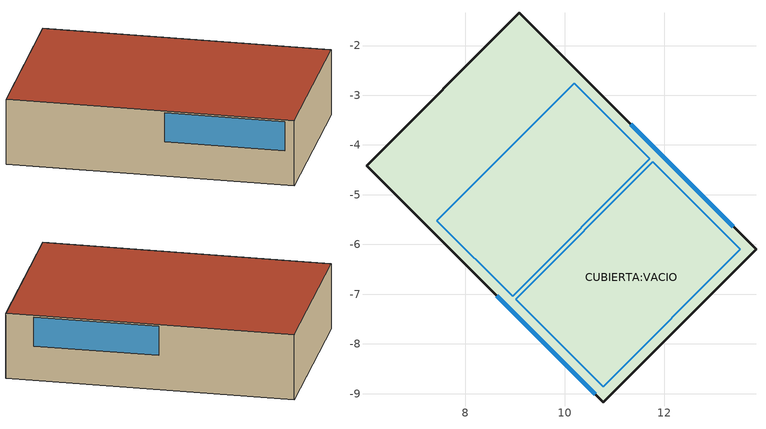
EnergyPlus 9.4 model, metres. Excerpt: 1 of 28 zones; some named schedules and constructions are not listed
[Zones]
CUBIERTA:VACIO
 floor to SEGUNDAPLANTAALTA:2PAXES (01. Porcelanato/2cm-Hormigon/15cm_Reversed_Rev): 9.31,-3.53 8.1,-2.32 9.09,-1.34 10.29,-2.55 z10.35; 7.22,-5.62 6.01,-4.42 6.93,-3.5 8.13,-4.7 z10.35
 floor to SEGUNDAPLANTAALTA:ASCENSOR (01. Porcelanato/2cm-Hormigon/15cm_Reversed_Rev): 8.13,-4.7 6.93,-3.5 8.1,-2.32 9.31,-3.53 z10.35
 floor to SEGUNDAPLANTAALTA:2PAXPAS (02.Porcelanato/2cm-Aire/15cm-Gypsum/1.5cm_Reversed_Rev): 8.82,-7.23 7.22,-5.62 10.29,-2.55 11.9,-4.15 z10.35
 floor to SEGUNDAPLANTAALTA:VACIO (02.Porcelanato/2cm-Aire/15cm-Gypsum/1.5cm_Reversed_Rev): 10.77,-9.17 8.82,-7.23 11.9,-4.15 13.84,-6.1 z10.35
 wall outside (01.WA.ENL1.5-BLO15-EMP1.5): 13.84,-6.1 9.09,-1.34 6.01,-4.42 10.77,-9.17 13.84,-6.1 z10.35:11.95
 window (01.Vidrio Claro 6mm - 1002): 13.39,-5.64 11.33,-3.58 / 8.63,-7.04 10.61,-9.02 z11.19:11.91
 roof outside (02.Aluminio/0.4mm-AislantePUR/50mm-Aluminio0.4MM): 10.77,-9.17 13.84,-6.1 9.09,-1.34 6.01,-4.42 z11.95
 skylight inside (Project internal glazing - 1001): 8.95,-7.04 7.43,-5.52 10.19,-2.76 11.71,-4.28 z10.35; 10.77,-8.86 9.01,-7.1 11.77,-4.34 13.53,-6.1 z10.35
[ZoneControl:Thermostat:OperativeTemperature] Radiative Fraction Input Mode=Scheduled
Name | Thermostat | Radiative Fraction Schedule
 | PRIMERAPLANTAALTA:1PAXOFX03 Thermostat | PRIMERAPLANTAALTA:1PAXOFX03 TempControlSch
 | PRIMERAPLANTAALTA:1PAXOFX01 Thermostat | PRIMERAPLANTAALTA:1PAXOFX01 TempControlSch
 | SEGUNDAPLANTAALTA:2PAXBAX01 Thermostat | SEGUNDAPLANTAALTA:2PAXBAX01 TempControlSch
 | SEGUNDAPLANTAALTA:2PAXCAF Thermostat | SEGUNDAPLANTAALTA:2PAXCAF TempControlSch
 | SEGUNDAPLANTAALTA:2PAXSUM Thermostat | SEGUNDAPLANTAALTA:2PAXSUM TempControlSch
 | SEGUNDAPLANTAALTA:2PAXPAS Thermostat | SEGUNDAPLANTAALTA:2PAXPAS TempControlSch
[ZoneHVAC:IdealLoadsAirSystem] Maximum Heating Supply Air Temperature {C}=35; Minimum Cooling Supply Air Temperature {C}=12; Maximum Heating Supply Air Humidity Ratio {kg-H2O/kg-air}=.016; Minimum Cooling Supply Air Humidity Ratio {kg-H2O/kg-air}=.008; Heating Limit=LimitCapacity; Maximum Heating Air Flow Rate {m3/s}=Autosize; Maximum Sensible Heating Capacity=Autosize; Dehumidification Control Type=None; Humidification Control Type=None; Outdoor Air Economizer Type=DifferentialDryBulb; Heat Recovery Type=None
Name | Cooling Limit | Maximum Cooling Air Flow Rate {m3/s} | Maximum Total Cooling Capacity | Heating Availability Schedule | Cooling availability schedule
PRIMERAPLANTAALTA:1PAXDC Ideal Loads Air | LimitFlowRateAndCapacity | .098325 | Autosize | PRIMERAPLANTAALTA:1PAXDC Heating Availability Sch | PRIMERAPLANTAALTA:1PAXDC Cooling Availability Sch
PRIMERAPLANTAALTA:1PAXSR Ideal Loads Air | LimitFlowRateAndCapacity | .159052 | Autosize | PRIMERAPLANTAALTA:1PAXSR Heating Availability Sch | PRIMERAPLANTAALTA:1PAXSR Cooling Availability Sch
PRIMERAPLANTAALTA:1PAXPAS Ideal Loads Air | LimitFlowRateAndCapacity | .273721 | Autosize | PRIMERAPLANTAALTA:1PAXPAS Heating Availability Sch | PRIMERAPLANTAALTA:1PAXPAS Cooling Availability Sch
PRIMERAPLANTAALTA:1PAXOFX02 Ideal Loads Air | LimitFlowRateAndCapacity | .131901 | Autosize | PRIMERAPLANTAALTA:1PAXOFX02 Heating Availability Sch | PRIMERAPLANTAALTA:1PAXOFX02 Cooling Availability Sch
PRIMERAPLANTAALTA:1PAXBAX02 Ideal Loads Air |  | .060741 |  | PRIMERAPLANTAALTA:1PAXBAX02 Heating Availability Sch | PRIMERAPLANTAALTA:1PAXBAX02 Cooling Availability Sch
PRIMERAPLANTAALTA:1PAXBAX01 Ideal Loads Air |  | .04995 |  | PRIMERAPLANTAALTA:1PAXBAX01 Heating Availability Sch | PRIMERAPLANTAALTA:1PAXBAX01 Cooling Availability Sch
PRIMERAPLANTAALTA:1PAXOFX03 Ideal Loads Air | LimitFlowRateAndCapacity | .199614 | Autosize | PRIMERAPLANTAALTA:1PAXOFX03 Heating Availability Sch | PRIMERAPLANTAALTA:1PAXOFX03 Cooling Availability Sch
PRIMERAPLANTAALTA:1PAXOFX01 Ideal Loads Air | LimitFlowRateAndCapacity | .190387 | Autosize | PRIMERAPLANTAALTA:1PAXOFX01 Heating Availability Sch | PRIMERAPLANTAALTA:1PAXOFX01 Cooling Availability Sch
SEGUNDAPLANTAALTA:2PAXBAX01 Ideal Loads Air |  | .054565 |  | SEGUNDAPLANTAALTA:2PAXBAX01 Heating Availability Sch | SEGUNDAPLANTAALTA:2PAXBAX01 Cooling Availability Sch
SEGUNDAPLANTAALTA:2PAXCAF Ideal Loads Air | LimitFlowRateAndCapacity | .073307 | Autosize | SEGUNDAPLANTAALTA:2PAXCAF Heating Availability Sch | SEGUNDAPLANTAALTA:2PAXCAF Cooling Availability Sch
SEGUNDAPLANTAALTA:2PAXSUM Ideal Loads Air | LimitFlowRateAndCapacity | .39399 | Autosize | SEGUNDAPLANTAALTA:2PAXSUM Heating Availability Sch | SEGUNDAPLANTAALTA:2PAXSUM Cooling Availability Sch
SEGUNDAPLANTAALTA:2PAXPAS Ideal Loads Air |  | .116033 |  | SEGUNDAPLANTAALTA:2PAXPAS Heating Availability Sch | SEGUNDAPLANTAALTA:2PAXPAS Cooling Availability Sch
[Schedule:Compact]
Roof Irrigation Schedule: Any Number, Through: 12/31, For: AllDays, Until: 24:00, .00007
Minimum outdoor ventilation air schedule: Always 1 ac/h; AirflowNetwork Control Type Schedule: Always 1; Ventilation control mode schedule PLANTABAJA:PBXBOX01 Ideal Loads Air; Ventilation control mode schedule PLANTABAJA:PBXBAX01 Ideal Loads Air; Ventilation control mode schedule PLANTABAJA:PBXREX01 Ideal Loads Air; Ventilation control mode schedule PLANTABAJA:PBXSEX01 Ideal Loads Air; Ventilation control mode schedule PLANTABAJA:PBXOFX03 Ideal Loads Air; Ventilation control mode schedule PLANTABAJA:PBXOFX02 Ideal Loads Air; Ventilation control mode schedule PLANTABAJA:PBXOFX01 Ideal Loads Air; PRIMERAPLANTAALTA:1PAXDC Heating Availability Sch; PRIMERAPLANTAALTA:1PAXDC Cooling Availability Sch; PRIMERAPLANTAALTA:1PAXPAS Heating Availability Sch; SEGUNDAPLANTAALTA:2PAXPAS Heating Availability Sch: Any Number, Through: 12/31, For: AllDays, Until: 24:00, 1
PLANTABAJA:PBXBOX01 Cooling SP Sch; PLANTABAJA:PBXBAX01 Cooling SP Sch; PLANTABAJA:PBXREX01 Cooling SP Sch; PLANTABAJA:PBXSEX01 Cooling SP Sch; PRIMERAPLANTAALTA:1PAXPAS Cooling SP Sch; PRIMERAPLANTAALTA:1PAXBAX02 Cooling SP Sch; PRIMERAPLANTAALTA:1PAXBAX01 Cooling SP Sch: Any Number, Through: 12/31, For: AllDays, Until: 24:00, 100
PLANTABAJA:PBXBOX01 TempControlSch; PLANTABAJA:PBXBAX01 TempControlSch; PLANTABAJA:PBXREX01 TempControlSch; PLANTABAJA:PBXSEX01 TempControlSch; PLANTABAJA:PBXOFX03 TempControlSch; PLANTABAJA:PBXOFX02 TempControlSch; PLANTABAJA:PBXOFX01 TempControlSch; PRIMERAPLANTAALTA:1PAXDC TempControlSch; PRIMERAPLANTAALTA:1PAXSR TempControlSch; PRIMERAPLANTAALTA:1PAXPAS TempControlSch; PRIMERAPLANTAALTA:1PAXOFX02 TempControlSch; PRIMERAPLANTAALTA:1PAXBAX02 TempControlSch; PRIMERAPLANTAALTA:1PAXBAX01 TempControlSch; PRIMERAPLANTAALTA:1PAXOFX03 TempControlSch; PRIMERAPLANTAALTA:1PAXOFX01 TempControlSch; SEGUNDAPLANTAALTA:2PAXBAX01 TempControlSch; SEGUNDAPLANTAALTA:2PAXCAF TempControlSch; SEGUNDAPLANTAALTA:2PAXSUM TempControlSch; SEGUNDAPLANTAALTA:2PAXPAS TempControlSch: Temperature, Through: 31 Dec, For: WinterDesignDay, Until: 24:00, 0.5, For: SummerDesignDay, Until: 24:00, 0, For: AllOtherDays, Until: 24:00, 0
PLANTABAJA:PBXBAX01 Heating Setpoint Schedule; PRIMERAPLANTAALTA:1PAXBAX02 Heating Setpoint Schedule; PRIMERAPLANTAALTA:1PAXBAX01 Heating Setpoint Schedule: Temperature, Through: 09 Jan, For: AllDays, Until: 07:00, 12, Until: 16:00, 17, Until: 24:00, 12, Through: 13 Feb, For: Weekdays SummerDesignDay, Until: 05:00, 12, Until: 19:00, 17, Until: 24:00, 12, For: WinterDesignDay, Until: 24:00, 17, For: Weekends, Until: 07:00, 12, Until: 16:00, 17, Until: 24:00, 12, For: Holidays, Until: 07:00, 12, Until: 16:00, 17, Until: 24:00, 12, For: AllOtherDays, Until: 24:00, -50, Through: 20 Feb, For: AllDays, Until: 07:00, 12, Until: 16:00, 17, Until: 24:00, 12, Through: 20 Mar, For: Weekdays SummerDesignDay, Until: 05:00, 12, Until: 19:00, 17, Until: 24:00, 12, For: WinterDesignDay, Until: 24:00, 17, For: Weekends, Until: 07:00, 12, Until: 16:00, 17, Until: 24:00, 12, For: Holidays, Until: 07:00, 12, Until: 16:00, 17, Until: 24:00, 12, For: AllOtherDays, Until: 24:00, -50, Through: 03 Apr, For: AllDays, Until: 07:00, 12, Until: 16:00, 17, Until: 24:00, 12, Through: 29 May, For: Weekdays SummerDesignDay, Until: 05:00, 12, Until: 19:00, 17, Until: 24:00, 12, For: WinterDesignDay, Until: 24:00, 17, For: Weekends, Until: 07:00, 12, Until: 16:00, 17, Until: 24:00, 12, For: Holidays, Until: 07:00, 12, Until: 16:00, 17, Until: 24:00, 12, For: AllOtherDays, Until: 24:00, -50, Through: 05 Jun, For: AllDays, Until: 07:00, 12, Until: 16:00, 17, Until: 24:00, 12, Through: 24 Jul, For: Weekdays SummerDesignDay, Until: 05:00, 12, Until: 19:00, 17, Until: 24:00, 12, For: WinterDesignDay, Until: 24:00, 17, For: Weekends, Until: 07:00, 12, Until: 16:00, 17, Until: 24:00, 12, For: Holidays, Until: 07:00, 12, Until: 16:00, 17, Until: 24:00, 12, For: AllOtherDays, Until: 24:00, -50, Through: 04 Sep, For: AllDays, Until: 07:00, 12, Until: 16:00, 17, Until: 24:00, 12, Through: 23 Oct, For: Weekdays SummerDesignDay, Until: 05:00, 12, Until: 19:00, 17, Until: 24:00, 12, For: WinterDesignDay, Until: 24:00, 17, For: Weekends, Until: 07:00, 12, Until: 16:00, 17, Until: 24:00, 12, For: Holidays, Until: 07:00, 12, Until: 16:00, 17, Until: 24:00, 12, For: AllOtherDays, Until: 24:00, -50, Through: 30 Oct, For: AllDays, Until: 07:00, 12, Until: 16:00, 17, Until: 24:00, 12, Through: 22 Dec, For: Weekdays SummerDesignDay, Until: 05:00, 12, Until: 19:00, 17, Until: 24:00, 12, For: WinterDesignDay, Until: 24:00, 17, For: Weekends, Until: 07:00, 12, Until: 16:00, 17, Until: 24:00, 12, For: Holidays, Until: 07:00, 12, Until: 16:00, 17, Until: 24:00, 12, For: AllOtherDays, Until: 24:00, -50, Through: 31 Dec, For: AllDays, Until: 07:00, 12, Until: 16:00, 17, Until: 24:00, 12
PRIMERAPLANTAALTA:1PAXPAS Heating Setpoint Schedule: Any Number, Through: 12/31, For: AllDays, Until: 24:00, 17
PRIMERAPLANTAALTA:1PAXPAS Cooling Availability Sch; PRIMERAPLANTAALTA:1PAXBAX02 Cooling Availability Sch; PRIMERAPLANTAALTA:1PAXBAX01 Cooling Availability Sch; SEGUNDAPLANTAALTA:2PAXBAX01 Cooling Availability Sch; SEGUNDAPLANTAALTA:2PAXPAS Cooling Availability Sch: Any Number, Through: 12/31, For: AllDays, Until: 24:00, 0
PRIMERAPLANTAALTA:1PAXBAX02 Heating Availability Sch; PRIMERAPLANTAALTA:1PAXBAX01 Heating Availability Sch; SEGUNDAPLANTAALTA:2PAXBAX01 Heating Availability Sch: Temperature, Through: 09 Jan, For: AllDays, Until: 07:00, 1, Until: 16:00, 1, Until: 24:00, 1, Through: 13 Feb, For: Weekdays SummerDesignDay, Until: 05:00, 1, Until: 19:00, 1, Until: 24:00, 1, For: WinterDesignDay, Until: 24:00, 1, For: Weekends, Until: 07:00, 1, Until: 16:00, 1, Until: 24:00, 1, For: Holidays, Until: 07:00, 1, Until: 16:00, 1, Until: 24:00, 1, For: AllOtherDays, Until: 24:00, 0, Through: 20 Feb, For: AllDays, Until: 07:00, 1, Until: 16:00, 1, Until: 24:00, 1, Through: 20 Mar, For: Weekdays SummerDesignDay, Until: 05:00, 1, Until: 19:00, 1, Until: 24:00, 1, For: WinterDesignDay, Until: 24:00, 1, For: Weekends, Until: 07:00, 1, Until: 16:00, 1, Until: 24:00, 1, For: Holidays, Until: 07:00, 1, Until: 16:00, 1, Until: 24:00, 1, For: AllOtherDays, Until: 24:00, 0, Through: 03 Apr, For: AllDays, Until: 07:00, 1, Until: 16:00, 1, Until: 24:00, 1, Through: 29 May, For: Weekdays SummerDesignDay, Until: 05:00, 1, Until: 19:00, 1, Until: 24:00, 1, For: WinterDesignDay, Until: 24:00, 1, For: Weekends, Until: 07:00, 1, Until: 16:00, 1, Until: 24:00, 1, For: Holidays, Until: 07:00, 1, Until: 16:00, 1, Until: 24:00, 1, For: AllOtherDays, Until: 24:00, 0, Through: 05 Jun, For: AllDays, Until: 07:00, 1, Until: 16:00, 1, Until: 24:00, 1, Through: 24 Jul, For: Weekdays SummerDesignDay, Until: 05:00, 1, Until: 19:00, 1, Until: 24:00, 1, For: WinterDesignDay, Until: 24:00, 1, For: Weekends, Until: 07:00, 1, Until: 16:00, 1, Until: 24:00, 1, For: Holidays, Until: 07:00, 1, Until: 16:00, 1, Until: 24:00, 1, For: AllOtherDays, Until: 24:00, 0, Through: 04 Sep, For: AllDays, Until: 07:00, 1, Until: 16:00, 1, Until: 24:00, 1, Through: 23 Oct, For: Weekdays SummerDesignDay, Until: 05:00, 1, Until: 19:00, 1, Until: 24:00, 1, For: WinterDesignDay, Until: 24:00, 1, For: Weekends, Until: 07:00, 1, Until: 16:00, 1, Until: 24:00, 1, For: Holidays, Until: 07:00, 1, Until: 16:00, 1, Until: 24:00, 1, For: AllOtherDays, Until: 24:00, 0, Through: 30 Oct, For: AllDays, Until: 07:00, 1, Until: 16:00, 1, Until: 24:00, 1, Through: 22 Dec, For: Weekdays SummerDesignDay, Until: 05:00, 1, Until: 19:00, 1, Until: 24:00, 1, For: WinterDesignDay, Until: 24:00, 1, For: Weekends, Until: 07:00, 1, Until: 16:00, 1, Until: 24:00, 1, For: Holidays, Until: 07:00, 1, Until: 16:00, 1, Until: 24:00, 1, For: AllOtherDays, Until: 24:00, 0, Through: 31 Dec, For: AllDays, Until: 07:00, 1, Until: 16:00, 1, Until: 24:00, 1
[Schedule:Week:Daily]
11:00 - 12:00 Lunes-Sabado_Jan; 11:00 - 12:00 Lunes-Sabado_Feb; 11:00 - 12:00 Lunes-Sabado_Mar; 11:00 - 12:00 Lunes-Sabado_Apr; 11:00 - 12:00 Lunes-Sabado_May; 11:00 - 12:00 Lunes-Sabado_Jun; 11:00 - 12:00 Lunes-Sabado_Jul; 11:00 - 12:00 Lunes-Sabado_Aug; 11:00 - 12:00 Lunes-Sabado_Sep; 11:00 - 12:00 Lunes-Sabado_Oct; 11:00 - 12:00 Lunes-Sabado_Nov; 11:00 - 12:00 Lunes-Sabado_Dec: 11, 10001, 10001, 10001, 10001, 10001, 10001, 11, 10001, 11, 10001, 10001
PLANTABAJA:PBXBOX01 Heating Setpoint Schedule_Jan; PLANTABAJA:PBXBOX01 Heating Setpoint Schedule_Feb; PLANTABAJA:PBXBOX01 Heating Setpoint Schedule_Mar; PLANTABAJA:PBXBOX01 Heating Setpoint Schedule_Apr; PLANTABAJA:PBXBOX01 Heating Setpoint Schedule_May; PLANTABAJA:PBXBOX01 Heating Setpoint Schedule_Jun; PLANTABAJA:PBXBOX01 Heating Setpoint Schedule_Jul; PLANTABAJA:PBXBOX01 Heating Setpoint Schedule_Aug; PLANTABAJA:PBXBOX01 Heating Setpoint Schedule_Sep; PLANTABAJA:PBXBOX01 Heating Setpoint Schedule_Oct; PLANTABAJA:PBXBOX01 Heating Setpoint Schedule_Nov; PLANTABAJA:PBXBOX01 Heating Setpoint Schedule_Dec: 11_-50_13_20, 10001_-50_13_20, 10001_-50_13_20, 10001_-50_13_20, 10001_-50_13_20, 10001_-50_13_20, 10001_-50_13_20, 11_-50_13_20, 10001_-50_13_20, 11_-50_13_20, 10001_-50_13_20, 10001_-50_13_20
PLANTABAJA:PBXBOX01 Heating Availability Sch_Jan; PLANTABAJA:PBXBOX01 Heating Availability Sch_Feb; PLANTABAJA:PBXBOX01 Heating Availability Sch_Mar; PLANTABAJA:PBXBOX01 Heating Availability Sch_Apr; PLANTABAJA:PBXBOX01 Heating Availability Sch_May; PLANTABAJA:PBXBOX01 Heating Availability Sch_Jun; PLANTABAJA:PBXBOX01 Heating Availability Sch_Jul; PLANTABAJA:PBXBOX01 Heating Availability Sch_Aug; PLANTABAJA:PBXBOX01 Heating Availability Sch_Sep; PLANTABAJA:PBXBOX01 Heating Availability Sch_Oct; PLANTABAJA:PBXBOX01 Heating Availability Sch_Nov; PLANTABAJA:PBXBOX01 Heating Availability Sch_Dec: 11_0_1_1, 10001_0_1_1, 10001_0_1_1, 10001_0_1_1, 10001_0_1_1, 10001_0_1_1, 10001_0_1_1, 11_0_1_1, 10001_0_1_1, 11_0_1_1, 10001_0_1_1, 10001_0_1_1
PLANTABAJA:PBXREX01 Heating Setpoint Schedule_Jan; PLANTABAJA:PBXREX01 Heating Setpoint Schedule_Feb; PLANTABAJA:PBXREX01 Heating Setpoint Schedule_Mar; PLANTABAJA:PBXREX01 Heating Setpoint Schedule_Apr; PLANTABAJA:PBXREX01 Heating Setpoint Schedule_May; PLANTABAJA:PBXREX01 Heating Setpoint Schedule_Jun; PLANTABAJA:PBXREX01 Heating Setpoint Schedule_Jul; PLANTABAJA:PBXREX01 Heating Setpoint Schedule_Aug; PLANTABAJA:PBXREX01 Heating Setpoint Schedule_Sep; PLANTABAJA:PBXREX01 Heating Setpoint Schedule_Oct; PLANTABAJA:PBXREX01 Heating Setpoint Schedule_Nov; PLANTABAJA:PBXREX01 Heating Setpoint Schedule_Dec; PLANTABAJA:PBXSEX01 Heating Setpoint Schedule_Jan; PLANTABAJA:PBXSEX01 Heating Setpoint Schedule_Feb; PLANTABAJA:PBXSEX01 Heating Setpoint Schedule_Mar; PLANTABAJA:PBXSEX01 Heating Setpoint Schedule_Apr; PLANTABAJA:PBXSEX01 Heating Setpoint Schedule_May; PLANTABAJA:PBXSEX01 Heating Setpoint Schedule_Jun; PLANTABAJA:PBXSEX01 Heating Setpoint Schedule_Jul; PLANTABAJA:PBXSEX01 Heating Setpoint Schedule_Aug; PLANTABAJA:PBXSEX01 Heating Setpoint Schedule_Sep; PLANTABAJA:PBXSEX01 Heating Setpoint Schedule_Oct; PLANTABAJA:PBXSEX01 Heating Setpoint Schedule_Nov; PLANTABAJA:PBXSEX01 Heating Setpoint Schedule_Dec; PLANTABAJA:PBXOFX03 Heating Setpoint Schedule_Jan; PLANTABAJA:PBXOFX03 Heating Setpoint Schedule_Feb; PLANTABAJA:PBXOFX03 Heating Setpoint Schedule_Mar; PLANTABAJA:PBXOFX03 Heating Setpoint Schedule_Apr; PLANTABAJA:PBXOFX03 Heating Setpoint Schedule_May; PLANTABAJA:PBXOFX03 Heating Setpoint Schedule_Jun; PLANTABAJA:PBXOFX03 Heating Setpoint Schedule_Jul; PLANTABAJA:PBXOFX03 Heating Setpoint Schedule_Aug; PLANTABAJA:PBXOFX03 Heating Setpoint Schedule_Sep; PLANTABAJA:PBXOFX03 Heating Setpoint Schedule_Oct; PLANTABAJA:PBXOFX03 Heating Setpoint Schedule_Nov; PLANTABAJA:PBXOFX03 Heating Setpoint Schedule_Dec; PLANTABAJA:PBXOFX02 Heating Setpoint Schedule_Jan; PLANTABAJA:PBXOFX02 Heating Setpoint Schedule_Feb; PLANTABAJA:PBXOFX02 Heating Setpoint Schedule_Mar; PLANTABAJA:PBXOFX02 Heating Setpoint Schedule_Apr; PLANTABAJA:PBXOFX02 Heating Setpoint Schedule_May; PLANTABAJA:PBXOFX02 Heating Setpoint Schedule_Jun; PLANTABAJA:PBXOFX02 Heating Setpoint Schedule_Jul; PLANTABAJA:PBXOFX02 Heating Setpoint Schedule_Aug; PLANTABAJA:PBXOFX02 Heating Setpoint Schedule_Sep; PLANTABAJA:PBXOFX02 Heating Setpoint Schedule_Oct; PLANTABAJA:PBXOFX02 Heating Setpoint Schedule_Nov; PLANTABAJA:PBXOFX02 Heating Setpoint Schedule_Dec; PLANTABAJA:PBXOFX01 Heating Setpoint Schedule_Jan; PLANTABAJA:PBXOFX01 Heating Setpoint Schedule_Feb; PLANTABAJA:PBXOFX01 Heating Setpoint Schedule_Mar; PLANTABAJA:PBXOFX01 Heating Setpoint Schedule_Apr; PLANTABAJA:PBXOFX01 Heating Setpoint Schedule_May; PLANTABAJA:PBXOFX01 Heating Setpoint Schedule_Jun; PLANTABAJA:PBXOFX01 Heating Setpoint Schedule_Jul; PLANTABAJA:PBXOFX01 Heating Setpoint Schedule_Aug; PLANTABAJA:PBXOFX01 Heating Setpoint Schedule_Sep; PLANTABAJA:PBXOFX01 Heating Setpoint Schedule_Oct; PLANTABAJA:PBXOFX01 Heating Setpoint Schedule_Nov; PLANTABAJA:PBXOFX01 Heating Setpoint Schedule_Dec; PRIMERAPLANTAALTA:1PAXSR Heating Setpoint Schedule_Jan; PRIMERAPLANTAALTA:1PAXSR Heating Setpoint Schedule_Feb; PRIMERAPLANTAALTA:1PAXSR Heating Setpoint Schedule_Mar; PRIMERAPLANTAALTA:1PAXSR Heating Setpoint Schedule_Apr; PRIMERAPLANTAALTA:1PAXSR Heating Setpoint Schedule_May; PRIMERAPLANTAALTA:1PAXSR Heating Setpoint Schedule_Jun; PRIMERAPLANTAALTA:1PAXSR Heating Setpoint Schedule_Jul; PRIMERAPLANTAALTA:1PAXSR Heating Setpoint Schedule_Aug; PRIMERAPLANTAALTA:1PAXSR Heating Setpoint Schedule_Sep; PRIMERAPLANTAALTA:1PAXSR Heating Setpoint Schedule_Oct; PRIMERAPLANTAALTA:1PAXSR Heating Setpoint Schedule_Nov; PRIMERAPLANTAALTA:1PAXSR Heating Setpoint Schedule_Dec; PRIMERAPLANTAALTA:1PAXOFX02 Heating Setpoint Schedule_Jan; PRIMERAPLANTAALTA:1PAXOFX02 Heating Setpoint Schedule_Feb; PRIMERAPLANTAALTA:1PAXOFX02 Heating Setpoint Schedule_Mar; PRIMERAPLANTAALTA:1PAXOFX02 Heating Setpoint Schedule_Apr; PRIMERAPLANTAALTA:1PAXOFX02 Heating Setpoint Schedule_May; PRIMERAPLANTAALTA:1PAXOFX02 Heating Setpoint Schedule_Jun; PRIMERAPLANTAALTA:1PAXOFX02 Heating Setpoint Schedule_Jul; PRIMERAPLANTAALTA:1PAXOFX02 Heating Setpoint Schedule_Aug; PRIMERAPLANTAALTA:1PAXOFX02 Heating Setpoint Schedule_Sep; PRIMERAPLANTAALTA:1PAXOFX02 Heating Setpoint Schedule_Oct; PRIMERAPLANTAALTA:1PAXOFX02 Heating Setpoint Schedule_Nov; PRIMERAPLANTAALTA:1PAXOFX02 Heating Setpoint Schedule_Dec; PRIMERAPLANTAALTA:1PAXOFX03 Heating Setpoint Schedule_Jan; PRIMERAPLANTAALTA:1PAXOFX03 Heating Setpoint Schedule_Feb; PRIMERAPLANTAALTA:1PAXOFX03 Heating Setpoint Schedule_Mar; PRIMERAPLANTAALTA:1PAXOFX03 Heating Setpoint Schedule_Apr; PRIMERAPLANTAALTA:1PAXOFX03 Heating Setpoint Schedule_May; PRIMERAPLANTAALTA:1PAXOFX03 Heating Setpoint Schedule_Jun; PRIMERAPLANTAALTA:1PAXOFX03 Heating Setpoint Schedule_Jul; PRIMERAPLANTAALTA:1PAXOFX03 Heating Setpoint Schedule_Aug; PRIMERAPLANTAALTA:1PAXOFX03 Heating Setpoint Schedule_Sep; PRIMERAPLANTAALTA:1PAXOFX03 Heating Setpoint Schedule_Oct; PRIMERAPLANTAALTA:1PAXOFX03 Heating Setpoint Schedule_Nov; PRIMERAPLANTAALTA:1PAXOFX03 Heating Setpoint Schedule_Dec; PRIMERAPLANTAALTA:1PAXOFX01 Heating Setpoint Schedule_Jan; PRIMERAPLANTAALTA:1PAXOFX01 Heating Setpoint Schedule_Feb; PRIMERAPLANTAALTA:1PAXOFX01 Heating Setpoint Schedule_Mar; PRIMERAPLANTAALTA:1PAXOFX01 Heating Setpoint Schedule_Apr; PRIMERAPLANTAALTA:1PAXOFX01 Heating Setpoint Schedule_May; PRIMERAPLANTAALTA:1PAXOFX01 Heating Setpoint Schedule_Jun; PRIMERAPLANTAALTA:1PAXOFX01 Heating Setpoint Schedule_Jul; PRIMERAPLANTAALTA:1PAXOFX01 Heating Setpoint Schedule_Aug; PRIMERAPLANTAALTA:1PAXOFX01 Heating Setpoint Schedule_Sep; PRIMERAPLANTAALTA:1PAXOFX01 Heating Setpoint Schedule_Oct; PRIMERAPLANTAALTA:1PAXOFX01 Heating Setpoint Schedule_Nov; PRIMERAPLANTAALTA:1PAXOFX01 Heating Setpoint Schedule_Dec: 11_-50_14_18, 1_-50_14_18, 1_-50_14_18, 1_-50_14_18, 1_-50_14_18, 1_-50_14_18, 1_-50_14_18, 11_-50_14_18, 1_-50_14_18, 11_-50_14_18, 1_-50_14_18, 1_-50_14_18
PLANTABAJA:PBXREX01 Heating Availability Sch_Jan; PLANTABAJA:PBXREX01 Heating Availability Sch_Feb; PLANTABAJA:PBXREX01 Heating Availability Sch_Mar; PLANTABAJA:PBXREX01 Heating Availability Sch_Apr; PLANTABAJA:PBXREX01 Heating Availability Sch_May; PLANTABAJA:PBXREX01 Heating Availability Sch_Jun; PLANTABAJA:PBXREX01 Heating Availability Sch_Jul; PLANTABAJA:PBXREX01 Heating Availability Sch_Aug; PLANTABAJA:PBXREX01 Heating Availability Sch_Sep; PLANTABAJA:PBXREX01 Heating Availability Sch_Oct; PLANTABAJA:PBXREX01 Heating Availability Sch_Nov; PLANTABAJA:PBXREX01 Heating Availability Sch_Dec; PLANTABAJA:PBXSEX01 Heating Availability Sch_Jan; PLANTABAJA:PBXSEX01 Heating Availability Sch_Feb; PLANTABAJA:PBXSEX01 Heating Availability Sch_Mar; PLANTABAJA:PBXSEX01 Heating Availability Sch_Apr; PLANTABAJA:PBXSEX01 Heating Availability Sch_May; PLANTABAJA:PBXSEX01 Heating Availability Sch_Jun; PLANTABAJA:PBXSEX01 Heating Availability Sch_Jul; PLANTABAJA:PBXSEX01 Heating Availability Sch_Aug; PLANTABAJA:PBXSEX01 Heating Availability Sch_Sep; PLANTABAJA:PBXSEX01 Heating Availability Sch_Oct; PLANTABAJA:PBXSEX01 Heating Availability Sch_Nov; PLANTABAJA:PBXSEX01 Heating Availability Sch_Dec; PLANTABAJA:PBXOFX03 Heating Availability Sch_Jan; PLANTABAJA:PBXOFX03 Heating Availability Sch_Feb; PLANTABAJA:PBXOFX03 Heating Availability Sch_Mar; PLANTABAJA:PBXOFX03 Heating Availability Sch_Apr; PLANTABAJA:PBXOFX03 Heating Availability Sch_May; PLANTABAJA:PBXOFX03 Heating Availability Sch_Jun; PLANTABAJA:PBXOFX03 Heating Availability Sch_Jul; PLANTABAJA:PBXOFX03 Heating Availability Sch_Aug; PLANTABAJA:PBXOFX03 Heating Availability Sch_Sep; PLANTABAJA:PBXOFX03 Heating Availability Sch_Oct; PLANTABAJA:PBXOFX03 Heating Availability Sch_Nov; PLANTABAJA:PBXOFX03 Heating Availability Sch_Dec; PLANTABAJA:PBXOFX03 Cooling Availability Sch_Jan; PLANTABAJA:PBXOFX03 Cooling Availability Sch_Feb; PLANTABAJA:PBXOFX03 Cooling Availability Sch_Mar; PLANTABAJA:PBXOFX03 Cooling Availability Sch_Apr; PLANTABAJA:PBXOFX03 Cooling Availability Sch_May; PLANTABAJA:PBXOFX03 Cooling Availability Sch_Jun; PLANTABAJA:PBXOFX03 Cooling Availability Sch_Jul; PLANTABAJA:PBXOFX03 Cooling Availability Sch_Aug; PLANTABAJA:PBXOFX03 Cooling Availability Sch_Sep; PLANTABAJA:PBXOFX03 Cooling Availability Sch_Oct; PLANTABAJA:PBXOFX03 Cooling Availability Sch_Nov; PLANTABAJA:PBXOFX03 Cooling Availability Sch_Dec; PLANTABAJA:PBXOFX02 Heating Availability Sch_Jan; PLANTABAJA:PBXOFX02 Heating Availability Sch_Feb; PLANTABAJA:PBXOFX02 Heating Availability Sch_Mar; PLANTABAJA:PBXOFX02 Heating Availability Sch_Apr; PLANTABAJA:PBXOFX02 Heating Availability Sch_May; PLANTABAJA:PBXOFX02 Heating Availability Sch_Jun; PLANTABAJA:PBXOFX02 Heating Availability Sch_Jul; PLANTABAJA:PBXOFX02 Heating Availability Sch_Aug; PLANTABAJA:PBXOFX02 Heating Availability Sch_Sep; PLANTABAJA:PBXOFX02 Heating Availability Sch_Oct; PLANTABAJA:PBXOFX02 Heating Availability Sch_Nov; PLANTABAJA:PBXOFX02 Heating Availability Sch_Dec; PLANTABAJA:PBXOFX02 Cooling Availability Sch_Jan; PLANTABAJA:PBXOFX02 Cooling Availability Sch_Feb; PLANTABAJA:PBXOFX02 Cooling Availability Sch_Mar; PLANTABAJA:PBXOFX02 Cooling Availability Sch_Apr; PLANTABAJA:PBXOFX02 Cooling Availability Sch_May; PLANTABAJA:PBXOFX02 Cooling Availability Sch_Jun; PLANTABAJA:PBXOFX02 Cooling Availability Sch_Jul; PLANTABAJA:PBXOFX02 Cooling Availability Sch_Aug; PLANTABAJA:PBXOFX02 Cooling Availability Sch_Sep; PLANTABAJA:PBXOFX02 Cooling Availability Sch_Oct; PLANTABAJA:PBXOFX02 Cooling Availability Sch_Nov; PLANTABAJA:PBXOFX02 Cooling Availability Sch_Dec; PLANTABAJA:PBXOFX01 Heating Availability Sch_Jan; PLANTABAJA:PBXOFX01 Heating Availability Sch_Feb; PLANTABAJA:PBXOFX01 Heating Availability Sch_Mar; PLANTABAJA:PBXOFX01 Heating Availability Sch_Apr; PLANTABAJA:PBXOFX01 Heating Availability Sch_May; PLANTABAJA:PBXOFX01 Heating Availability Sch_Jun; PLANTABAJA:PBXOFX01 Heating Availability Sch_Jul; PLANTABAJA:PBXOFX01 Heating Availability Sch_Aug; PLANTABAJA:PBXOFX01 Heating Availability Sch_Sep; PLANTABAJA:PBXOFX01 Heating Availability Sch_Oct; PLANTABAJA:PBXOFX01 Heating Availability Sch_Nov; PLANTABAJA:PBXOFX01 Heating Availability Sch_Dec; PLANTABAJA:PBXOFX01 Cooling Availability Sch_Jan; PLANTABAJA:PBXOFX01 Cooling Availability Sch_Feb; PLANTABAJA:PBXOFX01 Cooling Availability Sch_Mar; PLANTABAJA:PBXOFX01 Cooling Availability Sch_Apr; PLANTABAJA:PBXOFX01 Cooling Availability Sch_May; PLANTABAJA:PBXOFX01 Cooling Availability Sch_Jun; PLANTABAJA:PBXOFX01 Cooling Availability Sch_Jul; PLANTABAJA:PBXOFX01 Cooling Availability Sch_Aug; PLANTABAJA:PBXOFX01 Cooling Availability Sch_Sep; PLANTABAJA:PBXOFX01 Cooling Availability Sch_Oct; PLANTABAJA:PBXOFX01 Cooling Availability Sch_Nov; PLANTABAJA:PBXOFX01 Cooling Availability Sch_Dec; PRIMERAPLANTAALTA:1PAXSR Heating Availability Sch_Jan; PRIMERAPLANTAALTA:1PAXSR Heating Availability Sch_Feb; PRIMERAPLANTAALTA:1PAXSR Heating Availability Sch_Mar; PRIMERAPLANTAALTA:1PAXSR Heating Availability Sch_Apr; PRIMERAPLANTAALTA:1PAXSR Heating Availability Sch_May; PRIMERAPLANTAALTA:1PAXSR Heating Availability Sch_Jun; PRIMERAPLANTAALTA:1PAXSR Heating Availability Sch_Jul; PRIMERAPLANTAALTA:1PAXSR Heating Availability Sch_Aug; PRIMERAPLANTAALTA:1PAXSR Heating Availability Sch_Sep; PRIMERAPLANTAALTA:1PAXSR Heating Availability Sch_Oct; PRIMERAPLANTAALTA:1PAXSR Heating Availability Sch_Nov; PRIMERAPLANTAALTA:1PAXSR Heating Availability Sch_Dec; PRIMERAPLANTAALTA:1PAXSR Cooling Availability Sch_Jan; PRIMERAPLANTAALTA:1PAXSR Cooling Availability Sch_Feb; PRIMERAPLANTAALTA:1PAXSR Cooling Availability Sch_Mar; PRIMERAPLANTAALTA:1PAXSR Cooling Availability Sch_Apr; PRIMERAPLANTAALTA:1PAXSR Cooling Availability Sch_May; PRIMERAPLANTAALTA:1PAXSR Cooling Availability Sch_Jun; PRIMERAPLANTAALTA:1PAXSR Cooling Availability Sch_Jul; PRIMERAPLANTAALTA:1PAXSR Cooling Availability Sch_Aug; PRIMERAPLANTAALTA:1PAXSR Cooling Availability Sch_Sep; PRIMERAPLANTAALTA:1PAXSR Cooling Availability Sch_Oct; PRIMERAPLANTAALTA:1PAXSR Cooling Availability Sch_Nov; PRIMERAPLANTAALTA:1PAXSR Cooling Availability Sch_Dec; PRIMERAPLANTAALTA:1PAXOFX02 Heating Availability Sch_Jan; PRIMERAPLANTAALTA:1PAXOFX02 Heating Availability Sch_Feb; PRIMERAPLANTAALTA:1PAXOFX02 Heating Availability Sch_Mar; PRIMERAPLANTAALTA:1PAXOFX02 Heating Availability Sch_Apr; PRIMERAPLANTAALTA:1PAXOFX02 Heating Availability Sch_May; PRIMERAPLANTAALTA:1PAXOFX02 Heating Availability Sch_Jun; PRIMERAPLANTAALTA:1PAXOFX02 Heating Availability Sch_Jul; PRIMERAPLANTAALTA:1PAXOFX02 Heating Availability Sch_Aug; PRIMERAPLANTAALTA:1PAXOFX02 Heating Availability Sch_Sep; PRIMERAPLANTAALTA:1PAXOFX02 Heating Availability Sch_Oct; PRIMERAPLANTAALTA:1PAXOFX02 Heating Availability Sch_Nov; PRIMERAPLANTAALTA:1PAXOFX02 Heating Availability Sch_Dec; PRIMERAPLANTAALTA:1PAXOFX02 Cooling Availability Sch_Jan; PRIMERAPLANTAALTA:1PAXOFX02 Cooling Availability Sch_Feb; PRIMERAPLANTAALTA:1PAXOFX02 Cooling Availability Sch_Mar; PRIMERAPLANTAALTA:1PAXOFX02 Cooling Availability Sch_Apr; PRIMERAPLANTAALTA:1PAXOFX02 Cooling Availability Sch_May; PRIMERAPLANTAALTA:1PAXOFX02 Cooling Availability Sch_Jun; PRIMERAPLANTAALTA:1PAXOFX02 Cooling Availability Sch_Jul; PRIMERAPLANTAALTA:1PAXOFX02 Cooling Availability Sch_Aug; PRIMERAPLANTAALTA:1PAXOFX02 Cooling Availability Sch_Sep; PRIMERAPLANTAALTA:1PAXOFX02 Cooling Availability Sch_Oct; PRIMERAPLANTAALTA:1PAXOFX02 Cooling Availability Sch_Nov; PRIMERAPLANTAALTA:1PAXOFX02 Cooling Availability Sch_Dec; PRIMERAPLANTAALTA:1PAXOFX03 Heating Availability Sch_Jan; PRIMERAPLANTAALTA:1PAXOFX03 Heating Availability Sch_Feb; PRIMERAPLANTAALTA:1PAXOFX03 Heating Availability Sch_Mar; PRIMERAPLANTAALTA:1PAXOFX03 Heating Availability Sch_Apr; PRIMERAPLANTAALTA:1PAXOFX03 Heating Availability Sch_May; PRIMERAPLANTAALTA:1PAXOFX03 Heating Availability Sch_Jun; PRIMERAPLANTAALTA:1PAXOFX03 Heating Availability Sch_Jul; PRIMERAPLANTAALTA:1PAXOFX03 Heating Availability Sch_Aug; PRIMERAPLANTAALTA:1PAXOFX03 Heating Availability Sch_Sep; PRIMERAPLANTAALTA:1PAXOFX03 Heating Availability Sch_Oct; PRIMERAPLANTAALTA:1PAXOFX03 Heating Availability Sch_Nov; PRIMERAPLANTAALTA:1PAXOFX03 Heating Availability Sch_Dec; PRIMERAPLANTAALTA:1PAXOFX03 Cooling Availability Sch_Jan; PRIMERAPLANTAALTA:1PAXOFX03 Cooling Availability Sch_Feb; PRIMERAPLANTAALTA:1PAXOFX03 Cooling Availability Sch_Mar; PRIMERAPLANTAALTA:1PAXOFX03 Cooling Availability Sch_Apr; PRIMERAPLANTAALTA:1PAXOFX03 Cooling Availability Sch_May; PRIMERAPLANTAALTA:1PAXOFX03 Cooling Availability Sch_Jun; PRIMERAPLANTAALTA:1PAXOFX03 Cooling Availability Sch_Jul; PRIMERAPLANTAALTA:1PAXOFX03 Cooling Availability Sch_Aug; PRIMERAPLANTAALTA:1PAXOFX03 Cooling Availability Sch_Sep; PRIMERAPLANTAALTA:1PAXOFX03 Cooling Availability Sch_Oct; PRIMERAPLANTAALTA:1PAXOFX03 Cooling Availability Sch_Nov; PRIMERAPLANTAALTA:1PAXOFX03 Cooling Availability Sch_Dec; PRIMERAPLANTAALTA:1PAXOFX01 Heating Availability Sch_Jan; PRIMERAPLANTAALTA:1PAXOFX01 Heating Availability Sch_Feb; PRIMERAPLANTAALTA:1PAXOFX01 Heating Availability Sch_Mar; PRIMERAPLANTAALTA:1PAXOFX01 Heating Availability Sch_Apr; PRIMERAPLANTAALTA:1PAXOFX01 Heating Availability Sch_May; PRIMERAPLANTAALTA:1PAXOFX01 Heating Availability Sch_Jun; PRIMERAPLANTAALTA:1PAXOFX01 Heating Availability Sch_Jul; PRIMERAPLANTAALTA:1PAXOFX01 Heating Availability Sch_Aug; PRIMERAPLANTAALTA:1PAXOFX01 Heating Availability Sch_Sep; PRIMERAPLANTAALTA:1PAXOFX01 Heating Availability Sch_Oct; PRIMERAPLANTAALTA:1PAXOFX01 Heating Availability Sch_Nov; PRIMERAPLANTAALTA:1PAXOFX01 Heating Availability Sch_Dec; PRIMERAPLANTAALTA:1PAXOFX01 Cooling Availability Sch_Jan; PRIMERAPLANTAALTA:1PAXOFX01 Cooling Availability Sch_Feb; PRIMERAPLANTAALTA:1PAXOFX01 Cooling Availability Sch_Mar; PRIMERAPLANTAALTA:1PAXOFX01 Cooling Availability Sch_Apr; PRIMERAPLANTAALTA:1PAXOFX01 Cooling Availability Sch_May; PRIMERAPLANTAALTA:1PAXOFX01 Cooling Availability Sch_Jun; PRIMERAPLANTAALTA:1PAXOFX01 Cooling Availability Sch_Jul; PRIMERAPLANTAALTA:1PAXOFX01 Cooling Availability Sch_Aug; PRIMERAPLANTAALTA:1PAXOFX01 Cooling Availability Sch_Sep; PRIMERAPLANTAALTA:1PAXOFX01 Cooling Availability Sch_Oct; PRIMERAPLANTAALTA:1PAXOFX01 Cooling Availability Sch_Nov; PRIMERAPLANTAALTA:1PAXOFX01 Cooling Availability Sch_Dec; SEGUNDAPLANTAALTA:2PAXCAF Heating Availability Sch_Jan; SEGUNDAPLANTAALTA:2PAXCAF Heating Availability Sch_Feb; SEGUNDAPLANTAALTA:2PAXCAF Heating Availability Sch_Mar; SEGUNDAPLANTAALTA:2PAXCAF Heating Availability Sch_Apr; SEGUNDAPLANTAALTA:2PAXCAF Heating Availability Sch_May; SEGUNDAPLANTAALTA:2PAXCAF Heating Availability Sch_Jun; SEGUNDAPLANTAALTA:2PAXCAF Heating Availability Sch_Jul; SEGUNDAPLANTAALTA:2PAXCAF Heating Availability Sch_Aug; SEGUNDAPLANTAALTA:2PAXCAF Heating Availability Sch_Sep; SEGUNDAPLANTAALTA:2PAXCAF Heating Availability Sch_Oct; SEGUNDAPLANTAALTA:2PAXCAF Heating Availability Sch_Nov; SEGUNDAPLANTAALTA:2PAXCAF Heating Availability Sch_Dec; SEGUNDAPLANTAALTA:2PAXCAF Cooling Availability Sch_Jan; SEGUNDAPLANTAALTA:2PAXCAF Cooling Availability Sch_Feb; SEGUNDAPLANTAALTA:2PAXCAF Cooling Availability Sch_Mar; SEGUNDAPLANTAALTA:2PAXCAF Cooling Availability Sch_Apr; SEGUNDAPLANTAALTA:2PAXCAF Cooling Availability Sch_May; SEGUNDAPLANTAALTA:2PAXCAF Cooling Availability Sch_Jun; SEGUNDAPLANTAALTA:2PAXCAF Cooling Availability Sch_Jul; SEGUNDAPLANTAALTA:2PAXCAF Cooling Availability Sch_Aug; SEGUNDAPLANTAALTA:2PAXCAF Cooling Availability Sch_Sep; SEGUNDAPLANTAALTA:2PAXCAF Cooling Availability Sch_Oct; SEGUNDAPLANTAALTA:2PAXCAF Cooling Availability Sch_Nov; SEGUNDAPLANTAALTA:2PAXCAF Cooling Availability Sch_Dec; SEGUNDAPLANTAALTA:2PAXSUM Heating Availability Sch_Jan; SEGUNDAPLANTAALTA:2PAXSUM Heating Availability Sch_Feb; SEGUNDAPLANTAALTA:2PAXSUM Heating Availability Sch_Mar; SEGUNDAPLANTAALTA:2PAXSUM Heating Availability Sch_Apr; SEGUNDAPLANTAALTA:2PAXSUM Heating Availability Sch_May; SEGUNDAPLANTAALTA:2PAXSUM Heating Availability Sch_Jun; SEGUNDAPLANTAALTA:2PAXSUM Heating Availability Sch_Jul; SEGUNDAPLANTAALTA:2PAXSUM Heating Availability Sch_Aug; SEGUNDAPLANTAALTA:2PAXSUM Heating Availability Sch_Sep; SEGUNDAPLANTAALTA:2PAXSUM Heating Availability Sch_Oct; SEGUNDAPLANTAALTA:2PAXSUM Heating Availability Sch_Nov; SEGUNDAPLANTAALTA:2PAXSUM Heating Availability Sch_Dec; SEGUNDAPLANTAALTA:2PAXSUM Cooling Availability Sch_Jan; SEGUNDAPLANTAALTA:2PAXSUM Cooling Availability Sch_Feb; SEGUNDAPLANTAALTA:2PAXSUM Cooling Availability Sch_Mar; SEGUNDAPLANTAALTA:2PAXSUM Cooling Availability Sch_Apr; SEGUNDAPLANTAALTA:2PAXSUM Cooling Availability Sch_May; SEGUNDAPLANTAALTA:2PAXSUM Cooling Availability Sch_Jun; SEGUNDAPLANTAALTA:2PAXSUM Cooling Availability Sch_Jul; SEGUNDAPLANTAALTA:2PAXSUM Cooling Availability Sch_Aug; SEGUNDAPLANTAALTA:2PAXSUM Cooling Availability Sch_Sep; SEGUNDAPLANTAALTA:2PAXSUM Cooling Availability Sch_Oct; SEGUNDAPLANTAALTA:2PAXSUM Cooling Availability Sch_Nov; SEGUNDAPLANTAALTA:2PAXSUM Cooling Availability Sch_Dec: 11_0_1_1, 1_0_1_1, 1_0_1_1, 1_0_1_1, 1_0_1_1, 1_0_1_1, 1_0_1_1, 11_0_1_1, 1_0_1_1, 11_0_1_1, 1_0_1_1, 1_0_1_1
PLANTABAJA:PBXOFX03 Cooling SP Sch_Jan; PLANTABAJA:PBXOFX03 Cooling SP Sch_Feb; PLANTABAJA:PBXOFX03 Cooling SP Sch_Mar; PLANTABAJA:PBXOFX03 Cooling SP Sch_Apr; PLANTABAJA:PBXOFX03 Cooling SP Sch_May; PLANTABAJA:PBXOFX03 Cooling SP Sch_Jun; PLANTABAJA:PBXOFX03 Cooling SP Sch_Jul; PLANTABAJA:PBXOFX03 Cooling SP Sch_Aug; PLANTABAJA:PBXOFX03 Cooling SP Sch_Sep; PLANTABAJA:PBXOFX03 Cooling SP Sch_Oct; PLANTABAJA:PBXOFX03 Cooling SP Sch_Nov; PLANTABAJA:PBXOFX03 Cooling SP Sch_Dec; PLANTABAJA:PBXOFX02 Cooling SP Sch_Jan; PLANTABAJA:PBXOFX02 Cooling SP Sch_Feb; PLANTABAJA:PBXOFX02 Cooling SP Sch_Mar; PLANTABAJA:PBXOFX02 Cooling SP Sch_Apr; PLANTABAJA:PBXOFX02 Cooling SP Sch_May; PLANTABAJA:PBXOFX02 Cooling SP Sch_Jun; PLANTABAJA:PBXOFX02 Cooling SP Sch_Jul; PLANTABAJA:PBXOFX02 Cooling SP Sch_Aug; PLANTABAJA:PBXOFX02 Cooling SP Sch_Sep; PLANTABAJA:PBXOFX02 Cooling SP Sch_Oct; PLANTABAJA:PBXOFX02 Cooling SP Sch_Nov; PLANTABAJA:PBXOFX02 Cooling SP Sch_Dec; PLANTABAJA:PBXOFX01 Cooling SP Sch_Jan; PLANTABAJA:PBXOFX01 Cooling SP Sch_Feb; PLANTABAJA:PBXOFX01 Cooling SP Sch_Mar; PLANTABAJA:PBXOFX01 Cooling SP Sch_Apr; PLANTABAJA:PBXOFX01 Cooling SP Sch_May; PLANTABAJA:PBXOFX01 Cooling SP Sch_Jun; PLANTABAJA:PBXOFX01 Cooling SP Sch_Jul; PLANTABAJA:PBXOFX01 Cooling SP Sch_Aug; PLANTABAJA:PBXOFX01 Cooling SP Sch_Sep; PLANTABAJA:PBXOFX01 Cooling SP Sch_Oct; PLANTABAJA:PBXOFX01 Cooling SP Sch_Nov; PLANTABAJA:PBXOFX01 Cooling SP Sch_Dec; PRIMERAPLANTAALTA:1PAXSR Cooling SP Sch_Jan; PRIMERAPLANTAALTA:1PAXSR Cooling SP Sch_Feb; PRIMERAPLANTAALTA:1PAXSR Cooling SP Sch_Mar; PRIMERAPLANTAALTA:1PAXSR Cooling SP Sch_Apr; PRIMERAPLANTAALTA:1PAXSR Cooling SP Sch_May; PRIMERAPLANTAALTA:1PAXSR Cooling SP Sch_Jun; PRIMERAPLANTAALTA:1PAXSR Cooling SP Sch_Jul; PRIMERAPLANTAALTA:1PAXSR Cooling SP Sch_Aug; PRIMERAPLANTAALTA:1PAXSR Cooling SP Sch_Sep; PRIMERAPLANTAALTA:1PAXSR Cooling SP Sch_Oct; PRIMERAPLANTAALTA:1PAXSR Cooling SP Sch_Nov; PRIMERAPLANTAALTA:1PAXSR Cooling SP Sch_Dec; PRIMERAPLANTAALTA:1PAXOFX02 Cooling SP Sch_Jan; PRIMERAPLANTAALTA:1PAXOFX02 Cooling SP Sch_Feb; PRIMERAPLANTAALTA:1PAXOFX02 Cooling SP Sch_Mar; PRIMERAPLANTAALTA:1PAXOFX02 Cooling SP Sch_Apr; PRIMERAPLANTAALTA:1PAXOFX02 Cooling SP Sch_May; PRIMERAPLANTAALTA:1PAXOFX02 Cooling SP Sch_Jun; PRIMERAPLANTAALTA:1PAXOFX02 Cooling SP Sch_Jul; PRIMERAPLANTAALTA:1PAXOFX02 Cooling SP Sch_Aug; PRIMERAPLANTAALTA:1PAXOFX02 Cooling SP Sch_Sep; PRIMERAPLANTAALTA:1PAXOFX02 Cooling SP Sch_Oct; PRIMERAPLANTAALTA:1PAXOFX02 Cooling SP Sch_Nov; PRIMERAPLANTAALTA:1PAXOFX02 Cooling SP Sch_Dec; PRIMERAPLANTAALTA:1PAXOFX03 Cooling SP Sch_Jan; PRIMERAPLANTAALTA:1PAXOFX03 Cooling SP Sch_Feb; PRIMERAPLANTAALTA:1PAXOFX03 Cooling SP Sch_Mar; PRIMERAPLANTAALTA:1PAXOFX03 Cooling SP Sch_Apr; PRIMERAPLANTAALTA:1PAXOFX03 Cooling SP Sch_May; PRIMERAPLANTAALTA:1PAXOFX03 Cooling SP Sch_Jun; PRIMERAPLANTAALTA:1PAXOFX03 Cooling SP Sch_Jul; PRIMERAPLANTAALTA:1PAXOFX03 Cooling SP Sch_Aug; PRIMERAPLANTAALTA:1PAXOFX03 Cooling SP Sch_Sep; PRIMERAPLANTAALTA:1PAXOFX03 Cooling SP Sch_Oct; PRIMERAPLANTAALTA:1PAXOFX03 Cooling SP Sch_Nov; PRIMERAPLANTAALTA:1PAXOFX03 Cooling SP Sch_Dec; PRIMERAPLANTAALTA:1PAXOFX01 Cooling SP Sch_Jan; PRIMERAPLANTAALTA:1PAXOFX01 Cooling SP Sch_Feb; PRIMERAPLANTAALTA:1PAXOFX01 Cooling SP Sch_Mar; PRIMERAPLANTAALTA:1PAXOFX01 Cooling SP Sch_Apr; PRIMERAPLANTAALTA:1PAXOFX01 Cooling SP Sch_May; PRIMERAPLANTAALTA:1PAXOFX01 Cooling SP Sch_Jun; PRIMERAPLANTAALTA:1PAXOFX01 Cooling SP Sch_Jul; PRIMERAPLANTAALTA:1PAXOFX01 Cooling SP Sch_Aug; PRIMERAPLANTAALTA:1PAXOFX01 Cooling SP Sch_Sep; PRIMERAPLANTAALTA:1PAXOFX01 Cooling SP Sch_Oct; PRIMERAPLANTAALTA:1PAXOFX01 Cooling SP Sch_Nov; PRIMERAPLANTAALTA:1PAXOFX01 Cooling SP Sch_Dec: 11_100_30_26, 1_100_30_26, 1_100_30_26, 1_100_30_26, 1_100_30_26, 1_100_30_26, 1_100_30_26, 11_100_30_26, 1_100_30_26, 11_100_30_26, 1_100_30_26, 1_100_30_26
[Schedule:Day:Interval]
11_-50_13_20: Any number, No, 24:00, -50
10001_-50_13_20: Any number, No, 12:00, 13, 13:00, 20, 24:00, 13
11_0_1_1: Any number, No, 24:00, 0
10001_0_1_1: Any number, No, 12:00, 1, 13:00, 1, 24:00, 1
[Schedule:Day:List]
1_0_1_1: Any number, No, 60, 0, 0, 0, 0, 0, 0, 0, 0, 1, 1, 1, 1, 1, 1, 1, 1, 1, 1, 0, 0, 0, 0, 0, 0
[Schedule:Year]
PLANTABAJA:PBXBOX01 Heating Setpoint Schedule: Any number, PLANTABAJA:PBXBOX01 Heating Setpoint Schedule_Jan, 1, 1, 1, 31, PLANTABAJA:PBXBOX01 Heating Setpoint Schedule_Feb, 2, 1, 2, 28, PLANTABAJA:PBXBOX01 Heating Setpoint Schedule_Mar, 3, 1, 3, 31, PLANTABAJA:PBXBOX01 Heating Setpoint Schedule_Apr, 4, 1, 4, 30, PLANTABAJA:PBXBOX01 Heating Setpoint Schedule_May, 5, 1, 5, 31, PLANTABAJA:PBXBOX01 Heating Setpoint Schedule_Jun, 6, 1, 6, 30, PLANTABAJA:PBXBOX01 Heating Setpoint Schedule_Jul, 7, 1, 7, 31, PLANTABAJA:PBXBOX01 Heating Setpoint Schedule_Aug, 8, 1, 8, 31, PLANTABAJA:PBXBOX01 Heating Setpoint Schedule_Sep, 9, 1, 9, 30, PLANTABAJA:PBXBOX01 Heating Setpoint Schedule_Oct, 10, 1, 10, 31, PLANTABAJA:PBXBOX01 Heating Setpoint Schedule_Nov, 11, 1, 11, 30, PLANTABAJA:PBXBOX01 Heating Setpoint Schedule_Dec, 12, 1, 12, 31
PLANTABAJA:PBXREX01 Heating Setpoint Schedule: Any number, PLANTABAJA:PBXREX01 Heating Setpoint Schedule_Jan, 1, 1, 1, 31, PLANTABAJA:PBXREX01 Heating Setpoint Schedule_Feb, 2, 1, 2, 28, PLANTABAJA:PBXREX01 Heating Setpoint Schedule_Mar, 3, 1, 3, 31, PLANTABAJA:PBXREX01 Heating Setpoint Schedule_Apr, 4, 1, 4, 30, PLANTABAJA:PBXREX01 Heating Setpoint Schedule_May, 5, 1, 5, 31, PLANTABAJA:PBXREX01 Heating Setpoint Schedule_Jun, 6, 1, 6, 30, PLANTABAJA:PBXREX01 Heating Setpoint Schedule_Jul, 7, 1, 7, 31, PLANTABAJA:PBXREX01 Heating Setpoint Schedule_Aug, 8, 1, 8, 31, PLANTABAJA:PBXREX01 Heating Setpoint Schedule_Sep, 9, 1, 9, 30, PLANTABAJA:PBXREX01 Heating Setpoint Schedule_Oct, 10, 1, 10, 31, PLANTABAJA:PBXREX01 Heating Setpoint Schedule_Nov, 11, 1, 11, 30, PLANTABAJA:PBXREX01 Heating Setpoint Schedule_Dec, 12, 1, 12, 31
PLANTABAJA:PBXSEX01 Heating Setpoint Schedule: Any number, PLANTABAJA:PBXSEX01 Heating Setpoint Schedule_Jan, 1, 1, 1, 31, PLANTABAJA:PBXSEX01 Heating Setpoint Schedule_Feb, 2, 1, 2, 28, PLANTABAJA:PBXSEX01 Heating Setpoint Schedule_Mar, 3, 1, 3, 31, PLANTABAJA:PBXSEX01 Heating Setpoint Schedule_Apr, 4, 1, 4, 30, PLANTABAJA:PBXSEX01 Heating Setpoint Schedule_May, 5, 1, 5, 31, PLANTABAJA:PBXSEX01 Heating Setpoint Schedule_Jun, 6, 1, 6, 30, PLANTABAJA:PBXSEX01 Heating Setpoint Schedule_Jul, 7, 1, 7, 31, PLANTABAJA:PBXSEX01 Heating Setpoint Schedule_Aug, 8, 1, 8, 31, PLANTABAJA:PBXSEX01 Heating Setpoint Schedule_Sep, 9, 1, 9, 30, PLANTABAJA:PBXSEX01 Heating Setpoint Schedule_Oct, 10, 1, 10, 31, PLANTABAJA:PBXSEX01 Heating Setpoint Schedule_Nov, 11, 1, 11, 30, PLANTABAJA:PBXSEX01 Heating Setpoint Schedule_Dec, 12, 1, 12, 31
PLANTABAJA:PBXOFX03 Heating Setpoint Schedule: Any number, PLANTABAJA:PBXOFX03 Heating Setpoint Schedule_Jan, 1, 1, 1, 31, PLANTABAJA:PBXOFX03 Heating Setpoint Schedule_Feb, 2, 1, 2, 28, PLANTABAJA:PBXOFX03 Heating Setpoint Schedule_Mar, 3, 1, 3, 31, PLANTABAJA:PBXOFX03 Heating Setpoint Schedule_Apr, 4, 1, 4, 30, PLANTABAJA:PBXOFX03 Heating Setpoint Schedule_May, 5, 1, 5, 31, PLANTABAJA:PBXOFX03 Heating Setpoint Schedule_Jun, 6, 1, 6, 30, PLANTABAJA:PBXOFX03 Heating Setpoint Schedule_Jul, 7, 1, 7, 31, PLANTABAJA:PBXOFX03 Heating Setpoint Schedule_Aug, 8, 1, 8, 31, PLANTABAJA:PBXOFX03 Heating Setpoint Schedule_Sep, 9, 1, 9, 30, PLANTABAJA:PBXOFX03 Heating Setpoint Schedule_Oct, 10, 1, 10, 31, PLANTABAJA:PBXOFX03 Heating Setpoint Schedule_Nov, 11, 1, 11, 30, PLANTABAJA:PBXOFX03 Heating Setpoint Schedule_Dec, 12, 1, 12, 31
PLANTABAJA:PBXOFX03 Heating Availability Sch: Any number, PLANTABAJA:PBXOFX03 Heating Availability Sch_Jan, 1, 1, 1, 31, PLANTABAJA:PBXOFX03 Heating Availability Sch_Feb, 2, 1, 2, 28, PLANTABAJA:PBXOFX03 Heating Availability Sch_Mar, 3, 1, 3, 31, PLANTABAJA:PBXOFX03 Heating Availability Sch_Apr, 4, 1, 4, 30, PLANTABAJA:PBXOFX03 Heating Availability Sch_May, 5, 1, 5, 31, PLANTABAJA:PBXOFX03 Heating Availability Sch_Jun, 6, 1, 6, 30, PLANTABAJA:PBXOFX03 Heating Availability Sch_Jul, 7, 1, 7, 31, PLANTABAJA:PBXOFX03 Heating Availability Sch_Aug, 8, 1, 8, 31, PLANTABAJA:PBXOFX03 Heating Availability Sch_Sep, 9, 1, 9, 30, PLANTABAJA:PBXOFX03 Heating Availability Sch_Oct, 10, 1, 10, 31, PLANTABAJA:PBXOFX03 Heating Availability Sch_Nov, 11, 1, 11, 30, PLANTABAJA:PBXOFX03 Heating Availability Sch_Dec, 12, 1, 12, 31
PLANTABAJA:PBXOFX03 Cooling SP Sch: Any number, PLANTABAJA:PBXOFX03 Cooling SP Sch_Jan, 1, 1, 1, 31, PLANTABAJA:PBXOFX03 Cooling SP Sch_Feb, 2, 1, 2, 28, PLANTABAJA:PBXOFX03 Cooling SP Sch_Mar, 3, 1, 3, 31, PLANTABAJA:PBXOFX03 Cooling SP Sch_Apr, 4, 1, 4, 30, PLANTABAJA:PBXOFX03 Cooling SP Sch_May, 5, 1, 5, 31, PLANTABAJA:PBXOFX03 Cooling SP Sch_Jun, 6, 1, 6, 30, PLANTABAJA:PBXOFX03 Cooling SP Sch_Jul, 7, 1, 7, 31, PLANTABAJA:PBXOFX03 Cooling SP Sch_Aug, 8, 1, 8, 31, PLANTABAJA:PBXOFX03 Cooling SP Sch_Sep, 9, 1, 9, 30, PLANTABAJA:PBXOFX03 Cooling SP Sch_Oct, 10, 1, 10, 31, PLANTABAJA:PBXOFX03 Cooling SP Sch_Nov, 11, 1, 11, 30, PLANTABAJA:PBXOFX03 Cooling SP Sch_Dec, 12, 1, 12, 31
PLANTABAJA:PBXOFX03 Cooling Availability Sch: Any number, PLANTABAJA:PBXOFX03 Cooling Availability Sch_Jan, 1, 1, 1, 31, PLANTABAJA:PBXOFX03 Cooling Availability Sch_Feb, 2, 1, 2, 28, PLANTABAJA:PBXOFX03 Cooling Availability Sch_Mar, 3, 1, 3, 31, PLANTABAJA:PBXOFX03 Cooling Availability Sch_Apr, 4, 1, 4, 30, PLANTABAJA:PBXOFX03 Cooling Availability Sch_May, 5, 1, 5, 31, PLANTABAJA:PBXOFX03 Cooling Availability Sch_Jun, 6, 1, 6, 30, PLANTABAJA:PBXOFX03 Cooling Availability Sch_Jul, 7, 1, 7, 31, PLANTABAJA:PBXOFX03 Cooling Availability Sch_Aug, 8, 1, 8, 31, PLANTABAJA:PBXOFX03 Cooling Availability Sch_Sep, 9, 1, 9, 30, PLANTABAJA:PBXOFX03 Cooling Availability Sch_Oct, 10, 1, 10, 31, PLANTABAJA:PBXOFX03 Cooling Availability Sch_Nov, 11, 1, 11, 30, PLANTABAJA:PBXOFX03 Cooling Availability Sch_Dec, 12, 1, 12, 31
